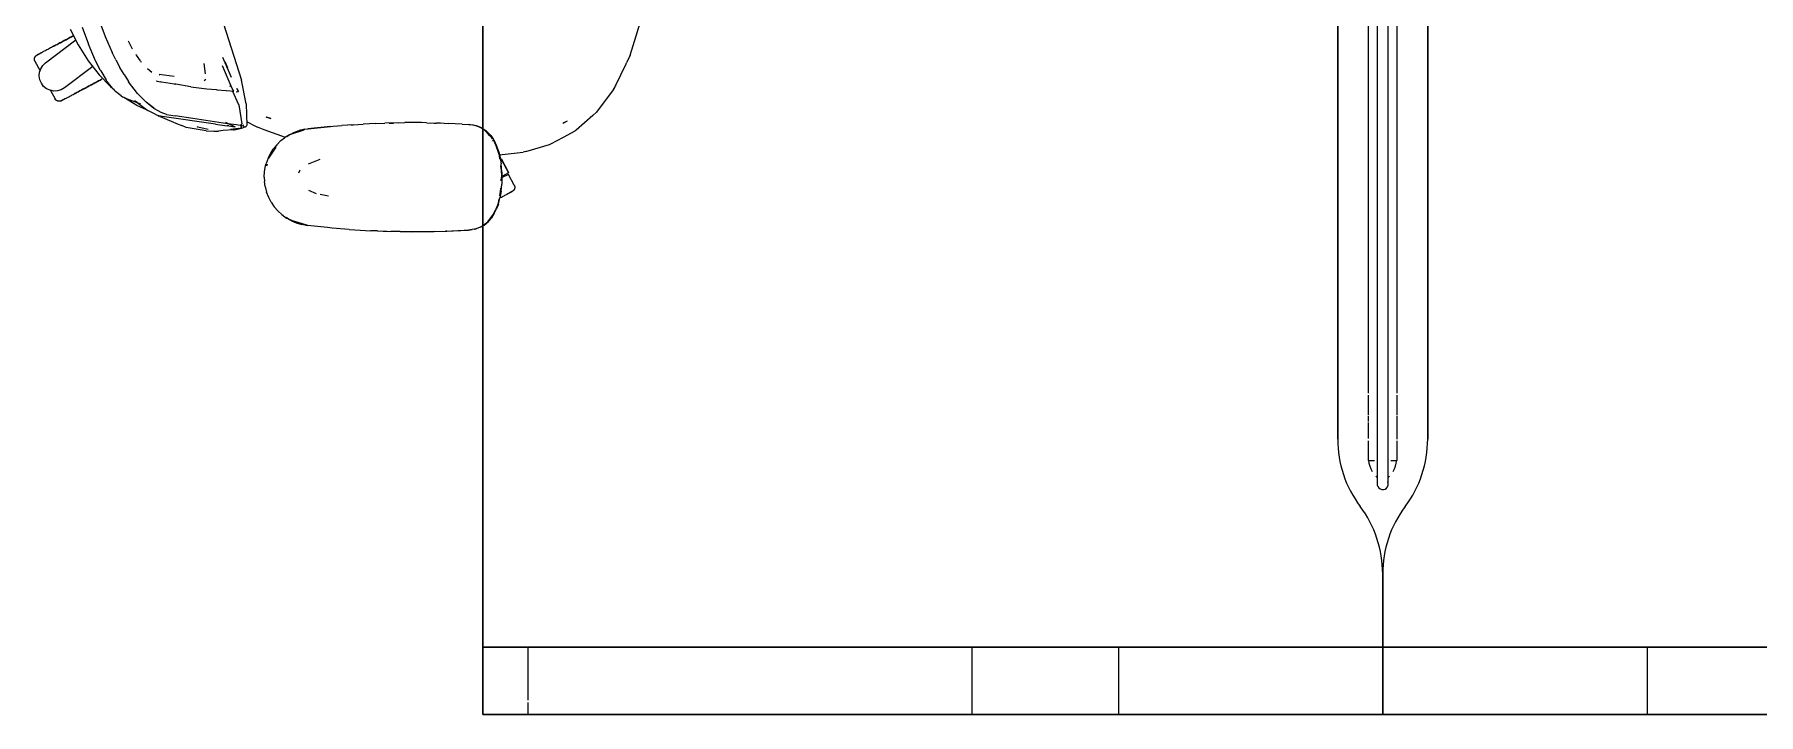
# Model space of a CAD drawing. Header units: millimetres. Extents: x 155927 to 326028, y -36033 to 97293.
# Drawn here: x 199004 to 200537, y 10694 to 11298 of the extents above; entities that cross this region are included whole.
import ezdxf

# ---------------------------------------------------------------- set-up
doc = ezdxf.new("R2010")
doc.units = ezdxf.units.MM
doc.header["$MEASUREMENT"] = 0
doc.layers.add('G-IMPT', color=8, linetype='CONTINUOUS', lineweight=9)
doc.layers.add('I-FURN', color=8, linetype='CONTINUOUS', lineweight=9)

msp = doc.modelspace()

# ---------------------------------------------------------------- linework, layer by layer
at = {"layer": 'G-IMPT'}
for p, q in [((199036.1, 11302.9), (199043.2, 11289.2)), ((199046.9, 11304.7), (199052.5, 11289.7)), ((199061.6, 11311.5), (199067.1, 11296.6)), ((199067.1, 11296.6), (199073.3, 11282.4)), ((199172.5, 11307.8), (199188.5, 11257.6)), ((199533.9, 11279.9), (199539.2, 11297.2)), ((199539.2, 11297.2), (199543.4, 11310.8)), ((199043.2, 11289.2), (199052.1, 11274.9)), ((199054, 11286), (199052.5, 11289.7)), ((199058.7, 11275), (199054, 11286)), ((199076.7, 11275.7), (199073.3, 11282.4)), ((199091.5, 11285.4), (199088, 11292.4)), ((199052.1, 11274.9), (199061.9, 11262.3)), ((199058.7, 11275), (199058.9, 11274.6)), ((199062.9, 11266.6), (199058.9, 11274.6)), ((199062.9, 11266.6), (199063.3, 11266)), ((199063.3, 11266), (199068, 11258)), ((199076.7, 11275.7), (199080.2, 11268.9)), ((199084, 11262.7), (199080.2, 11268.9)), ((199095, 11279.9), (199094.6, 11280.5)), ((199098.5, 11274.8), (199095, 11279.9)), ((199098.5, 11274.8), (199099.3, 11273.7)), ((199104.8, 11268.2), (199108.7, 11264.8)), ((199156.5, 11263.2), (199155.1, 11272.4)), ((199171.5, 11270.4), (199171.5, 11270.5)), ((199180, 11250.4), (199171.5, 11270.4)), ((199174.8, 11271.1), (199171.8, 11277.9)), ((199175.8, 11268.8), (199173.8, 11273.7)), ((199173.8, 11273.7), (199175.9, 11268.6)), ((199175.9, 11268.6), (199173.8, 11273.7)), ((199175.8, 11268.8), (199179.1, 11260.3)), ((199521, 11252.6), (199530.3, 11272.2)), ((199530.3, 11272.2), (199530.7, 11273.1)), ((199533.9, 11279.9), (199530.7, 11273.1)), ((199071.9, 11252), (199061.9, 11262.3)), ((199068.8, 11256.7), (199068, 11258)), ((199073.6, 11250.5), (199068.8, 11256.7)), ((199071.9, 11252), (199075.6, 11249)), ((199076.5, 11247.5), (199073.6, 11250.5)), ((199084, 11262.7), (199087.9, 11256.6)), ((199087.9, 11256.6), (199088.1, 11256.3)), ((199096.1, 11245.9), (199088.1, 11256.3)), ((199112.6, 11257), (199114.8, 11256.5)), ((199114.8, 11256.5), (199116.8, 11256.1)), ((199128.7, 11260.9), (199115.3, 11262.7)), ((199115.3, 11262.7), (199115.8, 11262.5)), ((199117.2, 11256), (199116.8, 11256.1)), ((199129, 11254.2), (199117.2, 11256)), ((199129, 11254.2), (199129.6, 11254.1)), ((199130.1, 11254), (199129.6, 11254.1)), ((199143.4, 11251.9), (199130.1, 11254)), ((199143.4, 11251.9), (199157.5, 11249.9)), ((199156.8, 11258.3), (199155.2, 11257)), ((199156.5, 11263.2), (199156.4, 11263.6)), ((199178.5, 11252.1), (199178.1, 11252.4)), ((199192.7, 11236.6), (199188.5, 11257.6)), ((199519.7, 11250.3), (199520.6, 11251.9)), ((199521, 11252.6), (199520.6, 11251.9)), ((199081.3, 11243.7), (199076.5, 11247.5)), ((199081.3, 11243.7), (199082.5, 11243)), ((199082.5, 11243), (199084.9, 11241.9)), ((199083.8, 11242.4), (199083.4, 11242.6)), ((199095.3, 11235.2), (199083.8, 11242.4)), ((199084.9, 11241.9), (199087.1, 11240.8)), ((199099, 11236.3), (199087.1, 11240.8)), ((199093.4, 11239.5), (199095.4, 11238.4)), ((199093.4, 11239.5), (199105.1, 11230.6)), ((199103.9, 11231.2), (199095.3, 11235.2)), ((199096.1, 11245.9), (199103.8, 11238)), ((199103.6, 11238.3), (199110.6, 11232.9)), ((199103.6, 11238.3), (199107.2, 11235.5)), ((199110.8, 11232.5), (199103.8, 11238)), ((199110.6, 11232.9), (199107.2, 11235.5)), ((199157.6, 11249.9), (199157.5, 11249.9)), ((199157.6, 11249.9), (199165.8, 11249.3)), ((199165.8, 11249.3), (199166.8, 11249.2)), ((199166.8, 11249.2), (199174.7, 11248.6)), ((199174.7, 11248.6), (199178.5, 11248.3)), ((199178.6, 11248.3), (199178.5, 11248.3)), ((199178.6, 11248.3), (199181, 11248)), ((199181.7, 11247.8), (199180, 11250.4)), ((199186.1, 11235.9), (199180.5, 11248.3)), ((199181, 11248), (199181.7, 11247.8)), ((199181, 11248), (199181, 11248)), ((199183.7, 11247.3), (199185, 11247.5)), ((199185.9, 11247.7), (199184.4, 11250.2)), ((199184.4, 11250.2), (199185.9, 11247.7)), ((199185.9, 11247.7), (199184.4, 11250.2)), ((199185, 11247.5), (199185.9, 11247.7)), ((199185.9, 11247.7), (199185.9, 11247.7)), ((199186.1, 11235.9), (199188.8, 11218.9)), ((199192.7, 11236.6), (199193.1, 11217.6)), ((199519.2, 11249.5), (199504.6, 11230)), ((199519.2, 11249.5), (199519.7, 11250.3)), ((199111.6, 11227.5), (199105.1, 11230.6)), ((199110.8, 11232.5), (199116.6, 11229.3)), ((199111.6, 11227.5), (199115, 11226)), ((199114.4, 11226.3), (199115.5, 11225.5)), ((199118, 11225.3), (199115, 11226)), ((199116, 11225.3), (199132, 11218.7)), ((199116.6, 11229.3), (199117, 11229)), ((199121.8, 11227.3), (199117, 11229)), ((199165.2, 11218.7), (199118, 11225.3)), ((199121.8, 11227.3), (199129.5, 11226)), ((199145.3, 11223.6), (199129.5, 11226)), ((199176.1, 11219), (199145.3, 11223.6)), ((199183, 11216), (199174.6, 11220)), ((199193, 11220.8), (199200.9, 11216.7)), ((199210, 11225.2), (199214.4, 11223.5)), ((199210, 11225.2), (199210.6, 11224.9)), ((199214.4, 11223.5), (199210.6, 11224.9)), ((199328.2, 11219.8), (199333.7, 11219.9)), ((199348.4, 11219.9), (199333.7, 11219.9)), ((199352.9, 11219.8), (199348.4, 11219.9)), ((199352.9, 11219.8), (199368.6, 11219.4)), ((199477.9, 11221.2), (199474, 11219.2)), ((199475.6, 11220), (199474, 11219.2)), ((199477.9, 11221.2), (199475.6, 11220)), ((199500.7, 11226.2), (199485.9, 11213.2)), ((199500.7, 11226.2), (199503.9, 11229.1)), ((199504.6, 11230), (199503.9, 11229.1)), ((199132, 11218.7), (199135.3, 11217.3)), ((199139.2, 11215.7), (199135.3, 11217.3)), ((199156.9, 11212.5), (199139.2, 11215.7)), ((199149.5, 11215.9), (199148.9, 11216.1)), ((199158.8, 11213.9), (199149.5, 11215.9)), ((199156.9, 11212.5), (199163.9, 11212.4)), ((199163.9, 11212.4), (199168, 11212.4)), ((199165.2, 11218.7), (199175.8, 11217.2)), ((199172, 11212.8), (199168, 11212.4)), ((199181.3, 11213.6), (199172, 11212.8)), ((199177.1, 11217), (199175.8, 11217.2)), ((199184, 11217.9), (199176.1, 11219)), ((199177.1, 11217), (199182.2, 11216.2)), ((199181.1, 11214.1), (199178.6, 11213.9)), ((199185.8, 11214.6), (199181.1, 11214.1)), ((199181.3, 11213.6), (199181.8, 11213.6)), ((199181.8, 11213.6), (199186, 11214.4)), ((199183, 11216), (199182.2, 11216.2)), ((199190.3, 11216.8), (199184, 11217.9)), ((199186.4, 11214.7), (199185.8, 11214.6)), ((199186, 11214.4), (199188.4, 11214.9)), ((199186.4, 11214.7), (199189.7, 11215.2)), ((199187.6, 11218.2), (199188.1, 11215.3)), ((199187.6, 11218.2), (199188.4, 11214.9)), ((199188.1, 11215.3), (199188.8, 11218.9)), ((199189.6, 11217), (199190.3, 11216.8)), ((199189.6, 11217), (199190.7, 11216.4)), ((199191.6, 11215.8), (199189.7, 11215.2)), ((199189.8, 11217.9), (199189.9, 11217.4)), ((199190.2, 11216.8), (199189.9, 11217.4)), ((199190.2, 11216.8), (199190.7, 11216.4)), ((199191.6, 11215.8), (199192.1, 11216.1)), ((199192.1, 11216.1), (199192.5, 11216.6)), ((199193.1, 11217.6), (199192.5, 11216.6)), ((199192.6, 11217.2), (199192.5, 11216.6)), ((199192.6, 11217.2), (199192.5, 11216.7)), ((199192.5, 11216.6), (199192.5, 11216.7)), ((199200.9, 11216.7), (199202.7, 11215.8)), ((199208.7, 11213.6), (199202.7, 11215.8)), ((199227.6, 11206.6), (199208.7, 11213.6)), ((199223.4, 11203.9), (199226.7, 11206.5)), ((199231, 11209.2), (199226.7, 11206.5)), ((199232.4, 11209.6), (199228.8, 11207.2)), ((199231, 11209.2), (199235.6, 11211.4)), ((199232.4, 11209.6), (199244.2, 11213.4)), ((199232.4, 11209.6), (199235.1, 11210.5)), ((199241.6, 11213.2), (199233.4, 11210)), ((199235.1, 11210.5), (199244.2, 11213.4)), ((199235.6, 11211.4), (199239.8, 11212.9)), ((199244.7, 11214), (199239.8, 11212.9)), ((199244.6, 11213.8), (199241.6, 11213.2)), ((199244.7, 11214), (199267.7, 11216.5)), ((199244.7, 11214), (199266.2, 11216.4)), ((199244.7, 11214), (199247.5, 11214.4)), ((199267.7, 11216.5), (199247.5, 11214.4)), ((199266.2, 11216.4), (199277.6, 11217.4)), ((199287.8, 11218.1), (199277.6, 11217.4)), ((199285.8, 11218), (199284.4, 11217.8)), ((199285.8, 11218), (199287.7, 11218)), ((199287.8, 11218.1), (199296.7, 11218.7)), ((199308, 11219.2), (199296.7, 11218.7)), ((199308, 11219.2), (199315.9, 11219.5)), ((199328.2, 11219.8), (199315.9, 11219.5)), ((199319.8, 11219.6), (199321.4, 11219.6)), ((199321.4, 11219.6), (199323.5, 11219.6)), ((199359.6, 11219.6), (199361.8, 11219.6)), ((199365.2, 11219.5), (199361.8, 11219.6)), ((199368.6, 11219.4), (199372.1, 11219.3)), ((199384.7, 11218.7), (199372.1, 11219.3)), ((199384.7, 11218.7), (199390.3, 11218.4)), ((199397.5, 11217), (199390.1, 11218.4)), ((199390.3, 11218.4), (199394.3, 11217.9)), ((199394.3, 11217.9), (199398.3, 11216.8)), ((199401.7, 11214.9), (199397.5, 11217)), ((199402.6, 11214.9), (199398.3, 11216.8)), ((199401.7, 11214.9), (199403, 11214.3)), ((199403, 11214.6), (199405.8, 11212.7)), ((199404, 11213.8), (199406.4, 11211.6)), ((199410.9, 11206.4), (199404, 11213.8)), ((199409.7, 11208.5), (199404, 11213.8)), ((199407.2, 11211.5), (199405.8, 11212.7)), ((199408.9, 11208.6), (199406.4, 11211.6)), ((199407.2, 11211.5), (199410, 11208.5)), ((199410.9, 11206.4), (199409.6, 11207.9)), ((199411.5, 11205.4), (199409.7, 11208.5)), ((199410, 11208.5), (199412.5, 11205)), ((199412.9, 11203.1), (199412, 11204.6)), ((199413.3, 11203.6), (199412.5, 11205)), ((199463.5, 11201), (199474.8, 11207)), ((199474.8, 11207), (199485.2, 11212.6)), ((199485.9, 11213.2), (199485.2, 11212.6)), ((199212.1, 11188.3), (199214.4, 11192.8)), ((199212.8, 11188.2), (199219.1, 11198.2)), ((199212.8, 11188.2), (199214.9, 11191.9)), ((199214.4, 11192.8), (199216.6, 11196.4)), ((199214.9, 11191.9), (199219.1, 11198.2)), ((199219.8, 11200.3), (199216.6, 11196.4)), ((199219.8, 11200.3), (199223.4, 11203.9)), ((199415.5, 11199), (199413.3, 11203.6)), ((199414.6, 11200.2), (199413.4, 11202.3)), ((199417.7, 11190.8), (199414.6, 11200.2)), ((199417.2, 11193.9), (199415.5, 11199)), ((199417.2, 11193.9), (199418.2, 11190)), ((199417.5, 11191.3), (199438.8, 11193.8)), ((199418.1, 11187.5), (199417.7, 11190.8)), ((199418.2, 11190), (199419.3, 11183.2)), ((199441.1, 11194.4), (199438.8, 11193.8)), ((199441.1, 11194.4), (199462.4, 11200.4)), ((199462.4, 11200.4), (199463.5, 11201)), ((199208.7, 11171.4), (199209, 11176.5)), ((199209, 11176.5), (199209.8, 11181.4)), ((199209.8, 11181.4), (199210.4, 11183.5)), ((199212.1, 11188.3), (199210.4, 11183.5)), ((199211.2, 11183.1), (199210.6, 11181.1)), ((199239.3, 11175.2), (199240.3, 11177.5)), ((199240.3, 11177.5), (199240.6, 11177.9)), ((199258.2, 11187.1), (199247.8, 11183)), ((199419.4, 11178.6), (199419, 11181.4)), ((199419.9, 11175.9), (199419.3, 11183.2)), ((199419.4, 11178.6), (199419.6, 11171.4)), ((199419.9, 11175.9), (199420, 11171.4)), ((199208.7, 11171.4), (199208.8, 11167.6)), ((199209.5, 11163), (199208.8, 11167.6)), ((199209.5, 11163), (199210.7, 11158.2)), ((199247.9, 11160), (199254.7, 11156.8)), ((199418.1, 11154.8), (199418.8, 11158.6)), ((199419.2, 11158.9), (199418.2, 11153)), ((199418.8, 11158.6), (199419, 11161.8)), ((199419.2, 11158.9), (199419.8, 11165.1)), ((199419.4, 11168.3), (199419.6, 11171.4)), ((199420, 11171.4), (199419.8, 11165.1)), ((199212.6, 11153.5), (199210.7, 11158.2)), ((199214.8, 11149.3), (199212.6, 11153.5)), ((199214.8, 11149.3), (199217.6, 11145.1)), ((199217.6, 11145.1), (199220.9, 11141.3)), ((199265.7, 11154.4), (199258.3, 11156)), ((199413.2, 11139.1), (199415.2, 11143.2)), ((199416.8, 11148.6), (199414.5, 11143)), ((199416.8, 11147.5), (199415.2, 11143.2)), ((199416.8, 11147.5), (199418.2, 11153)), ((199416.8, 11148.6), (199417.5, 11152.1)), ((199224.4, 11138.1), (199220.9, 11141.3)), ((199224.4, 11138.1), (199228.4, 11135.1)), ((199228.4, 11135.8), (199230.5, 11134.2)), ((199232.9, 11132.6), (199228.4, 11135.1)), ((199238.6, 11130.5), (199230.5, 11134.2)), ((199232.9, 11132.6), (199237.1, 11130.8)), ((199247.5, 11128.5), (199235.1, 11132.3)), ((199235.1, 11132.3), (199244.2, 11129.4)), ((199237.1, 11130.8), (199242, 11129.4)), ((199238.6, 11130.5), (199247, 11128.6)), ((199247, 11128.5), (199242, 11129.4)), ((199247.5, 11128.5), (199244.2, 11129.4)), ((199264.9, 11126.6), (199247, 11128.5)), ((199400.7, 11127), (199403, 11128.3)), ((199401.8, 11127.6), (199403, 11128.5)), ((199403, 11128.5), (199407.4, 11131.8)), ((199403, 11128.3), (199404.2, 11128.9)), ((199404.2, 11128.9), (199407.9, 11132)), ((199407.4, 11131.8), (199412.6, 11138.6)), ((199410.6, 11135.1), (199407.9, 11132)), ((199413.2, 11139.1), (199410.6, 11135.1)), ((199412.6, 11138.6), (199414.5, 11143)), ((199269.1, 11126.2), (199264.9, 11126.6)), ((199284.1, 11125), (199269.1, 11126.2)), ((199276, 11125.6), (199274.3, 11125.8)), ((199284.1, 11125), (199289.2, 11124.6)), ((199289.2, 11124.6), (199303.4, 11123.8)), ((199309.4, 11123.6), (199303.4, 11123.8)), ((199309.4, 11123.6), (199321.1, 11123.2)), ((199314.3, 11123.4), (199316.2, 11123.3)), ((199316.2, 11123.3), (199317.7, 11123.3)), ((199329.6, 11123), (199321.1, 11123.2)), ((199329.6, 11123), (199359.6, 11123.1)), ((199329.6, 11123), (199349.7, 11123)), ((199329.6, 11123), (199340.4, 11122.9)), ((199359.6, 11123.1), (199340.4, 11122.9)), ((199349.7, 11123), (199371.1, 11123.5)), ((199349.7, 11123), (199369.9, 11123.4)), ((199349.7, 11123), (199359.6, 11123.1)), ((199349.7, 11123), (199351.8, 11123)), ((199351.8, 11123), (199353.7, 11123.1)), ((199359.6, 11123.1), (199371.1, 11123.5)), ((199369.9, 11123.4), (199391.7, 11124.5)), ((199369.9, 11123.4), (199390.1, 11124.4)), ((199371.1, 11123.5), (199369.9, 11123.4)), ((199371.1, 11123.5), (199391.7, 11124.5)), ((199391.7, 11124.5), (199390.1, 11124.4)), ((199395.6, 11125.2), (199391.7, 11124.7)), ((199391.7, 11124.5), (199393.4, 11124.8)), ((199395.8, 11125.2), (199393.4, 11124.8)), ((199395.6, 11125.2), (199401.8, 11127.6)), ((199395.8, 11125.2), (199397.1, 11125.6)), ((199400.7, 11127), (199397.1, 11125.6))]:
    msp.add_line(p, q, dxfattribs=at)
at = {"layer": 'I-FURN'}
for p, q in [((199403, 12093.6), (199403, 10693.6)), ((199403, 10693.6), (199403, 12093.6)), ((200190.5, 10979.5), (200190.5, 11817.7)), ((200198, 11817.7), (200198, 10979.5)), ((200208, 10979.5), (200208, 11817.7)), ((200215.5, 11817.7), (200215.5, 10979.5)), ((200163, 10938.6), (200163, 11642.3)), ((200163, 11642.3), (200163, 10938.6)), ((200243, 11642.3), (200243, 10938.6)), ((200243, 10938.6), (200243, 11642.3)), ((199037.9, 11296.6), (199036.9, 11296.1)), ((199037.4, 11296.3), (199038.3, 11296.9)), ((199038.9, 11297.1), (199037.9, 11296.6)), ((199038.3, 11296.9), (199039.3, 11297.4)), ((199008.7, 11281.1), (199008.3, 11280.9)), ((199008.5, 11281), (199008.9, 11281.2)), ((199009.1, 11281.3), (199008.7, 11281.1)), ((199008.9, 11281.2), (199009.4, 11281.5)), ((199009.6, 11281.6), (199009.1, 11281.3)), ((199009.4, 11281.5), (199009.8, 11281.7)), ((199010.1, 11281.9), (199009.6, 11281.6)), ((199009.8, 11281.7), (199010.4, 11282)), ((199010.6, 11282.1), (199010.1, 11281.9)), ((199010.4, 11282), (199010.9, 11282.3)), ((199011.2, 11282.4), (199010.6, 11282.1)), ((199010.9, 11282.3), (199011.5, 11282.6)), ((199011.8, 11282.8), (199011.2, 11282.4)), ((199012.5, 11283.1), (199011.8, 11282.8)), ((199013.1, 11283.5), (199012.5, 11283.1)), ((199013.8, 11283.8), (199013.1, 11283.5)), ((199014.5, 11284.2), (199013.8, 11283.8)), ((199014.2, 11273.1), (199041.2, 11293.5)), ((199015.3, 11284.6), (199014.5, 11284.2)), ((199016.1, 11285), (199015.3, 11284.6)), ((199016.9, 11285.4), (199016.1, 11285)), ((199017.7, 11285.9), (199016.9, 11285.4)), ((199018.5, 11286.3), (199017.7, 11285.9)), ((199019.4, 11286.8), (199018.5, 11286.3)), ((199020.3, 11287.3), (199019.4, 11286.8)), ((199021.2, 11287.8), (199020.3, 11287.3)), ((199020.7, 11287.5), (199021.6, 11288)), ((199022.1, 11288.2), (199021.2, 11287.8)), ((199021.6, 11288), (199022.5, 11288.5)), ((199023, 11288.7), (199022.1, 11288.2)), ((199022.5, 11288.5), (199023.5, 11289)), ((199024, 11289.2), (199023, 11288.7)), ((199023.5, 11289), (199024.4, 11289.5)), ((199025, 11289.8), (199024, 11289.2)), ((199024.4, 11289.5), (199025.4, 11290)), ((199025.9, 11290.3), (199025, 11289.8)), ((199025.4, 11290), (199026.4, 11290.5)), ((199026.9, 11290.8), (199025.9, 11290.3)), ((199026.4, 11290.5), (199027.4, 11291)), ((199027.9, 11291.3), (199026.9, 11290.8)), ((199027.4, 11291), (199028.4, 11291.6)), ((199028.9, 11291.9), (199027.9, 11291.3)), ((199028.4, 11291.6), (199029.4, 11292.1)), ((199029.9, 11292.4), (199028.9, 11291.9)), ((199029.4, 11292.1), (199030.4, 11292.6)), ((199030.9, 11292.9), (199029.9, 11292.4)), ((199030.4, 11292.6), (199031.4, 11293.2)), ((199031.9, 11293.5), (199030.9, 11292.9)), ((199031.4, 11293.2), (199032.4, 11293.7)), ((199032.9, 11294), (199031.9, 11293.5)), ((199032.4, 11293.7), (199033.4, 11294.2)), ((199033.9, 11294.5), (199032.9, 11294)), ((199033.4, 11294.2), (199034.4, 11294.8)), ((199034.9, 11295.1), (199033.9, 11294.5)), ((199034.4, 11294.8), (199035.4, 11295.3)), ((199035.9, 11295.6), (199034.9, 11295.1)), ((199035.4, 11295.3), (199036.4, 11295.8)), ((199036.9, 11296.1), (199035.9, 11295.6)), ((199036.4, 11295.8), (199037.4, 11296.3)), ((199004.4, 11277.2), (199004.5, 11277.3)), ((199004.4, 11277), (199004.4, 11277.2)), ((199004.4, 11276.8), (199004.4, 11277)), ((199004.4, 11276.7), (199004.4, 11276.8)), ((199004.4, 11276.5), (199004.4, 11276.7)), ((199004.4, 11276.4), (199004.4, 11276.5)), ((199004.4, 11276.2), (199004.4, 11276.4)), ((199004.4, 11276), (199004.4, 11276.2)), ((199004.4, 11275.9), (199004.4, 11276)), ((199004.4, 11275.7), (199004.4, 11275.9)), ((199004.5, 11275.6), (199004.4, 11275.7)), ((199004.5, 11277.5), (199004.6, 11277.6)), ((199004.5, 11277.3), (199004.5, 11277.5)), ((199004.5, 11275.4), (199004.5, 11275.6)), ((199004.5, 11275.2), (199004.5, 11275.4)), ((199004.6, 11275.1), (199004.5, 11275.2)), ((199004.6, 11277.8), (199004.7, 11277.9)), ((199004.6, 11277.6), (199004.6, 11277.8)), ((199004.6, 11274.9), (199004.6, 11275.1)), ((199004.7, 11274.8), (199004.6, 11274.9)), ((199004.7, 11278.1), (199004.8, 11278.2)), ((199004.7, 11277.9), (199004.7, 11278.1)), ((199004.8, 11274.6), (199004.7, 11274.8)), ((199004.8, 11278.2), (199004.9, 11278.4)), ((199004.8, 11274.5), (199004.8, 11274.6)), ((199004.8, 11274.5), (199009.3, 11266.1)), ((199004.9, 11278.4), (199005, 11278.5)), ((199005, 11278.5), (199005.1, 11278.6)), ((199005.1, 11278.6), (199005.2, 11278.8)), ((199005.2, 11278.9), (199005.4, 11279)), ((199005.2, 11278.8), (199005.2, 11278.9)), ((199005.4, 11279), (199005.5, 11279.1)), ((199005.5, 11279.1), (199005.6, 11279.3)), ((199005.6, 11279.3), (199005.7, 11279.4)), ((199005.7, 11279.4), (199005.8, 11279.5)), ((199005.8, 11279.5), (199005.9, 11279.6)), ((199005.9, 11279.6), (199006.1, 11279.7)), ((199006.1, 11279.7), (199006.2, 11279.8)), ((199006.2, 11279.8), (199006.3, 11279.8)), ((199006.3, 11279.8), (199006.5, 11279.9)), ((199006.5, 11279.9), (199006.5, 11280)), ((199006.5, 11280), (199006.6, 11280)), ((199006.6, 11280), (199006.5, 11280)), ((199006.5, 11280), (199006.5, 11279.9)), ((199006.5, 11279.9), (199006.5, 11279.9)), ((199006.8, 11280.1), (199006.6, 11280)), ((199006.6, 11280), (199006.7, 11280)), ((199006.6, 11280), (199006.6, 11280)), ((199006.7, 11280), (199006.8, 11280.1)), ((199006.8, 11280.1), (199007, 11280.2)), ((199006.9, 11280.2), (199006.8, 11280.1)), ((199007.1, 11280.3), (199006.9, 11280.2)), ((199007, 11280.2), (199007.2, 11280.3)), ((199007.4, 11280.4), (199007.1, 11280.3)), ((199007.2, 11280.3), (199007.5, 11280.5)), ((199007.6, 11280.6), (199007.4, 11280.4)), ((199007.5, 11280.5), (199007.8, 11280.6)), ((199008, 11280.7), (199007.6, 11280.6)), ((199007.8, 11280.6), (199008.1, 11280.8)), ((199008.3, 11280.9), (199008, 11280.7)), ((199008.1, 11280.8), (199008.5, 11281)), ((199008.9, 11264.7), (199009.9, 11267.9)), ((199009.9, 11267.9), (199011.7, 11270.8)), ((199011.7, 11270.8), (199014.2, 11273.1)), ((199056.3, 11269.9), (199031, 11250.8)), ((199008.6, 11261.4), (199008.9, 11264.7)), ((199009.1, 11258), (199008.6, 11261.4)), ((199010.5, 11254.9), (199009.1, 11258)), ((199012.5, 11252.2), (199010.5, 11254.9)), ((199015.1, 11250.1), (199012.5, 11252.2)), ((199031, 11250.8), (199028.1, 11249.1)), ((199049.5, 11250.7), (199048.5, 11250.2)), ((199049, 11250.4), (199050, 11251)), ((199050.5, 11251.2), (199049.5, 11250.7)), ((199050, 11251), (199051, 11251.5)), ((199051.5, 11251.8), (199050.5, 11251.2)), ((199051, 11251.5), (199052, 11252)), ((199052.5, 11252.3), (199051.5, 11251.8)), ((199052, 11252), (199053, 11252.6)), ((199053.5, 11252.8), (199052.5, 11252.3)), ((199053, 11252.6), (199054, 11253.1)), ((199054.5, 11253.4), (199053.5, 11252.8)), ((199054, 11253.1), (199055, 11253.6)), ((199055.5, 11253.9), (199054.5, 11253.4)), ((199055, 11253.6), (199056, 11254.2)), ((199056.5, 11254.4), (199055.5, 11253.9)), ((199056, 11254.2), (199057, 11254.7)), ((199057.5, 11255), (199056.5, 11254.4)), ((199057, 11254.7), (199058, 11255.2)), ((199058.5, 11255.5), (199057.5, 11255)), ((199058, 11255.2), (199059, 11255.7)), ((199059.5, 11256), (199058.5, 11255.5)), ((199059, 11255.7), (199059.9, 11256.3)), ((199060.5, 11256.5), (199059.5, 11256)), ((199059.9, 11256.3), (199060.9, 11256.8)), ((199061.4, 11257), (199060.5, 11256.5)), ((199060.9, 11256.8), (199061.8, 11257.3)), ((199062.4, 11257.5), (199061.4, 11257)), ((199061.8, 11257.3), (199062.8, 11257.8)), ((199063.3, 11258), (199062.4, 11257.5)), ((199062.8, 11257.8), (199063.7, 11258.3)), ((199064.2, 11258.5), (199063.3, 11258)), ((199063.7, 11258.3), (199064.6, 11258.7)), ((199018.2, 11248.7), (199015.1, 11250.1)), ((199021.5, 11248), (199018.2, 11248.7)), ((199018.6, 11248.6), (199022.7, 11241)), ((199024.8, 11248.1), (199021.5, 11248)), ((199022.8, 11240.8), (199022.7, 11241)), ((199022.7, 11241), (199022.7, 11241)), ((199022.8, 11240.7), (199022.8, 11240.8)), ((199022.9, 11240.6), (199022.8, 11240.7)), ((199023, 11240.4), (199022.9, 11240.6)), ((199023.1, 11240.3), (199023, 11240.4)), ((199023.2, 11240.2), (199023.1, 11240.3)), ((199023.4, 11240.1), (199023.2, 11240.2)), ((199023.5, 11239.9), (199023.4, 11240.1)), ((199023.6, 11239.8), (199023.5, 11239.9)), ((199023.7, 11239.7), (199023.6, 11239.8)), ((199023.8, 11239.6), (199023.7, 11239.7)), ((199024, 11239.5), (199023.8, 11239.6)), ((199024.1, 11239.5), (199024, 11239.5)), ((199024.2, 11239.4), (199024.1, 11239.5)), ((199024.4, 11239.3), (199024.2, 11239.4)), ((199024.5, 11239.2), (199024.4, 11239.3)), ((199024.7, 11239.2), (199024.5, 11239.2)), ((199024.8, 11239.1), (199024.7, 11239.2)), ((199028.1, 11249.1), (199024.8, 11248.1)), ((199025, 11239.1), (199024.8, 11239.1)), ((199025.1, 11239), (199025, 11239.1)), ((199025.3, 11239), (199025.1, 11239)), ((199025.5, 11238.9), (199025.3, 11239)), ((199025.6, 11238.9), (199025.5, 11238.9)), ((199025.8, 11238.9), (199025.6, 11238.9)), ((199025.9, 11238.9), (199025.8, 11238.9)), ((199026.1, 11238.9), (199025.9, 11238.9)), ((199026.3, 11238.9), (199026.1, 11238.9)), ((199026.4, 11238.9), (199026.3, 11238.9)), ((199026.6, 11238.9), (199026.4, 11238.9)), ((199026.7, 11238.9), (199026.6, 11238.9)), ((199026.9, 11238.9), (199026.7, 11238.9)), ((199027.1, 11238.9), (199026.9, 11238.9)), ((199027.2, 11239), (199027.1, 11238.9)), ((199027.4, 11239), (199027.2, 11239)), ((199027.5, 11239.1), (199027.4, 11239)), ((199027.7, 11239.1), (199027.5, 11239.1)), ((199027.8, 11239.2), (199027.7, 11239.1)), ((199028, 11239.3), (199027.8, 11239.2)), ((199028.1, 11239.3), (199028, 11239.3)), ((199028.2, 11239.4), (199028.1, 11239.3)), ((199028.1, 11239.3), (199028.2, 11239.4)), ((199028.1, 11239.3), (199028.1, 11239.3)), ((199028.1, 11239.3), (199028.1, 11239.3)), ((199028.4, 11239.5), (199028.2, 11239.4)), ((199028.2, 11239.4), (199028.2, 11239.4)), ((199028.2, 11239.4), (199028.3, 11239.4)), ((199028.3, 11239.4), (199028.4, 11239.5)), ((199028.5, 11239.6), (199028.4, 11239.5)), ((199028.4, 11239.5), (199028.6, 11239.6)), ((199028.7, 11239.7), (199028.5, 11239.6)), ((199028.6, 11239.6), (199028.8, 11239.7)), ((199029, 11239.8), (199028.7, 11239.7)), ((199028.8, 11239.7), (199029.1, 11239.9)), ((199029.2, 11239.9), (199029, 11239.8)), ((199029.1, 11239.9), (199029.4, 11240)), ((199029.6, 11240.1), (199029.2, 11239.9)), ((199029.4, 11240), (199029.7, 11240.2)), ((199029.9, 11240.3), (199029.6, 11240.1)), ((199029.7, 11240.2), (199030.1, 11240.4)), ((199030.3, 11240.5), (199029.9, 11240.3)), ((199030.1, 11240.4), (199030.5, 11240.6)), ((199030.7, 11240.7), (199030.3, 11240.5)), ((199030.5, 11240.6), (199030.9, 11240.8)), ((199031.2, 11241), (199030.7, 11240.7)), ((199030.9, 11240.8), (199031.4, 11241.1)), ((199031.7, 11241.2), (199031.2, 11241)), ((199031.4, 11241.1), (199031.9, 11241.4)), ((199032.2, 11241.5), (199031.7, 11241.2)), ((199031.9, 11241.4), (199032.5, 11241.7)), ((199032.8, 11241.8), (199032.2, 11241.5)), ((199032.5, 11241.7), (199033.1, 11242)), ((199033.1, 11242), (199033.7, 11242.3)), ((199033.7, 11242.3), (199034.3, 11242.6)), ((199034.3, 11242.6), (199035, 11243)), ((199035, 11243), (199035.7, 11243.4)), ((199035.7, 11243.4), (199036.5, 11243.8)), ((199036.5, 11243.8), (199037.2, 11244.2)), ((199037.2, 11244.2), (199038, 11244.6)), ((199038, 11244.6), (199038.8, 11245)), ((199038.8, 11245), (199039.7, 11245.5)), ((199040.1, 11245.7), (199039.3, 11245.3)), ((199039.7, 11245.5), (199040.5, 11245.9)), ((199041, 11246.2), (199040.1, 11245.7)), ((199040.5, 11245.9), (199041.4, 11246.4)), ((199041.9, 11246.7), (199041, 11246.2)), ((199041.4, 11246.4), (199042.3, 11246.9)), ((199042.8, 11247.1), (199041.9, 11246.7)), ((199042.3, 11246.9), (199043.2, 11247.4)), ((199043.7, 11247.6), (199042.8, 11247.1)), ((199043.2, 11247.4), (199044.1, 11247.9)), ((199044.6, 11248.1), (199043.7, 11247.6)), ((199044.1, 11247.9), (199045.1, 11248.4)), ((199045.6, 11248.6), (199044.6, 11248.1)), ((199045.1, 11248.4), (199046, 11248.9)), ((199046.6, 11249.1), (199045.6, 11248.6)), ((199046, 11248.9), (199047, 11249.4)), ((199047.5, 11249.7), (199046.6, 11249.1)), ((199047, 11249.4), (199048, 11249.9)), ((199048.5, 11250.2), (199047.5, 11249.7)), ((199048, 11249.9), (199049, 11250.4)), ((199419.2, 11187.5), (199419.3, 11187.5)), ((199419.3, 11187.5), (199425.9, 11175.2)), ((199426.1, 11175.3), (199419.5, 11187.6)), ((199425.7, 11173.9), (199420.1, 11171)), ((199425.9, 11175.2), (199420.6, 11172.4)), ((199430.9, 11164.3), (199425.7, 11173.9)), ((199428.7, 11158.5), (199428.5, 11158.4)), ((199428.6, 11158.5), (199428.8, 11158.6)), ((199428.9, 11158.6), (199428.7, 11158.5)), ((199428.8, 11158.6), (199428.9, 11158.7)), ((199429, 11158.7), (199428.9, 11158.6)), ((199428.9, 11158.7), (199429.1, 11158.7)), ((199429.1, 11158.8), (199429, 11158.7)), ((199429.2, 11158.8), (199429.1, 11158.8)), ((199429.1, 11158.7), (199429.1, 11158.8)), ((199429.1, 11158.8), (199429.2, 11158.8)), ((199429.4, 11158.9), (199429.2, 11158.8)), ((199429.2, 11158.8), (199429.2, 11158.8)), ((199429.2, 11158.8), (199429.2, 11158.8)), ((199429.2, 11158.8), (199429.2, 11158.8)), ((199429.5, 11159), (199429.4, 11158.9)), ((199429.6, 11159.1), (199429.5, 11159)), ((199429.8, 11159.2), (199429.6, 11159.1)), ((199429.9, 11159.3), (199429.8, 11159.2)), ((199430, 11159.4), (199429.9, 11159.3)), ((199430.1, 11159.5), (199430, 11159.4)), ((199430.2, 11159.6), (199430.1, 11159.5)), ((199430.4, 11159.7), (199430.2, 11159.6)), ((199430.5, 11159.9), (199430.4, 11159.7)), ((199430.6, 11160), (199430.5, 11159.9)), ((199430.7, 11160.3), (199430.6, 11160.1)), ((199430.6, 11160.1), (199430.6, 11160)), ((199430.8, 11160.4), (199430.7, 11160.3)), ((199430.9, 11160.5), (199430.8, 11160.4)), ((199430.9, 11164.3), (199430.9, 11164.1)), ((199430.9, 11164.1), (199431, 11164)), ((199431, 11160.7), (199430.9, 11160.5)), ((199431, 11164), (199431.1, 11163.8)), ((199431.1, 11161), (199431, 11160.8)), ((199431, 11160.8), (199431, 11160.7)), ((199431.1, 11163.8), (199431.1, 11163.7)), ((199431.1, 11163.7), (199431.2, 11163.5)), ((199431.2, 11161.3), (199431.1, 11161.1)), ((199431.1, 11161.1), (199431.1, 11161)), ((199431.2, 11163.5), (199431.2, 11163.4)), ((199431.2, 11163.4), (199431.2, 11163.2)), ((199431.2, 11163.2), (199431.3, 11163)), ((199431.3, 11161.6), (199431.2, 11161.4)), ((199431.2, 11161.4), (199431.2, 11161.3)), ((199431.3, 11163), (199431.3, 11162.9)), ((199431.3, 11162.9), (199431.3, 11162.7)), ((199431.3, 11162.7), (199431.3, 11162.6)), ((199431.3, 11162.6), (199431.3, 11162.4)), ((199431.3, 11162.4), (199431.3, 11162.2)), ((199431.3, 11162.2), (199431.3, 11162.1)), ((199431.3, 11162.1), (199431.3, 11161.9)), ((199431.3, 11161.9), (199431.3, 11161.8)), ((199431.3, 11161.8), (199431.3, 11161.6)), ((199418, 11152.9), (199418.8, 11153.3)), ((199418.8, 11153.3), (199419.6, 11153.7)), ((199419.6, 11153.7), (199420.4, 11154.1)), ((199420.4, 11154.1), (199421.2, 11154.5)), ((199421.2, 11154.5), (199421.9, 11154.9)), ((199421.9, 11154.9), (199422.6, 11155.3)), ((199422.6, 11155.3), (199423.3, 11155.7)), ((199423.3, 11155.7), (199423.9, 11156)), ((199423.9, 11156), (199424.5, 11156.3)), ((199424.8, 11156.5), (199424.2, 11156.2)), ((199424.5, 11156.3), (199425.1, 11156.6)), ((199425.4, 11156.8), (199424.8, 11156.5)), ((199425.1, 11156.6), (199425.6, 11156.9)), ((199425.9, 11157), (199425.4, 11156.8)), ((199425.6, 11156.9), (199426.1, 11157.2)), ((199426.3, 11157.3), (199425.9, 11157)), ((199426.1, 11157.2), (199426.6, 11157.4)), ((199426.8, 11157.5), (199426.3, 11157.3)), ((199426.6, 11157.4), (199427, 11157.6)), ((199427.2, 11157.8), (199426.8, 11157.5)), ((199427, 11157.6), (199427.4, 11157.8)), ((199427.6, 11158), (199427.2, 11157.8)), ((199427.4, 11157.8), (199427.7, 11158)), ((199427.9, 11158.1), (199427.6, 11158)), ((199427.7, 11158), (199428.1, 11158.2)), ((199428.2, 11158.3), (199427.9, 11158.1)), ((199428.1, 11158.2), (199428.3, 11158.4)), ((199428.5, 11158.4), (199428.2, 11158.3)), ((199428.3, 11158.4), (199428.6, 11158.5)), ((200190.5, 10959.8), (200190.5, 10977.5)), ((200198, 10979.5), (200198, 10976.3)), ((200198, 10976.3), (200198, 10973.1)), ((200208, 10978.6), (200208, 10979.5)), ((200208, 10975.4), (200208, 10978.6)), ((200208, 10972.2), (200208, 10975.4)), ((200215.5, 10977.5), (200215.5, 10959.8)), ((200198, 10973.1), (200198, 10969.8)), ((200198, 10969.8), (200198, 10966.6)), ((200198, 10966.6), (200198, 10963.4)), ((200198, 10963.4), (200198, 10960.3)), ((200198, 10960.3), (200198, 10957.2)), ((200208, 10969), (200208, 10972.2)), ((200208, 10965.8), (200208, 10969)), ((200208, 10962.6), (200208, 10965.8)), ((200208, 10959.4), (200208, 10962.6)), ((200208, 10956.3), (200208, 10959.4)), ((200190.5, 10954.1), (200190.5, 10959)), ((200190.5, 10939), (200190.5, 10953.2)), ((200198, 10957.2), (200198, 10954.1)), ((200198, 10954.1), (200198, 10951)), ((200198, 10951), (200198, 10948)), ((200198, 10948), (200198, 10945.1)), ((200198, 10945.1), (200198, 10942.2)), ((200208, 10953.2), (200208, 10956.3)), ((200208, 10950.2), (200208, 10953.2)), ((200208, 10947.2), (200208, 10950.2)), ((200208, 10944.3), (200208, 10947.2)), ((200208, 10941.4), (200208, 10944.3)), ((200215.5, 10959), (200215.5, 10954.1)), ((200215.5, 10954.3), (200215.5, 10938.4)), ((200190.5, 10919.5), (200190.5, 10937.1)), ((200198, 10942.2), (200198, 10939.3)), ((200198, 10939.3), (200198, 10936.5)), ((200198, 10936.5), (200198, 10933.8)), ((200198, 10933.8), (200198, 10931.2)), ((200198, 10931.2), (200198, 10928.6)), ((200198, 10928.6), (200198, 10926.2)), ((200208, 10938.6), (200208, 10941.4)), ((200208, 10935.8), (200208, 10938.6)), ((200208, 10933.1), (200208, 10935.8)), ((200208, 10930.5), (200208, 10933.1)), ((200208, 10928), (200208, 10930.5)), ((200215.5, 10937.1), (200215.5, 10919.5)), ((200190.5, 10924.1), (200190.5, 10925.2)), ((200190.5, 10919.5), (200195.7, 10919.5)), ((200198, 10926.2), (200198, 10923.8)), ((200198, 10923.8), (200198, 10921.5)), ((200198, 10921.5), (200198, 10919.3)), ((200198, 10919.3), (200198, 10917.2)), ((200198, 10917.2), (200198, 10915.1)), ((200198, 10915.1), (200198, 10913.2)), ((200208, 10925.5), (200208, 10928)), ((200208, 10923.2), (200208, 10925.5)), ((200208, 10920.9), (200208, 10923.2)), ((200208, 10918.7), (200208, 10920.9)), ((200208, 10916.6), (200208, 10918.7)), ((200208, 10914.6), (200208, 10916.6)), ((200208, 10912.7), (200208, 10914.6)), ((200210.3, 10919.5), (200215.5, 10919.5)), ((200215.5, 10925.2), (200215.5, 10924.1)), ((200198, 10913.2), (200198, 10911.4)), ((200198, 10911.4), (200198, 10909.7)), ((200198, 10909.7), (200198, 10908.2)), ((200198, 10908.2), (200198, 10906.7)), ((200198, 10906.7), (200198, 10905.3)), ((200198, 10905.3), (200198, 10904.1)), ((200198, 10904.1), (200198, 10903)), ((200198, 10903), (200198, 10902)), ((200198, 10902), (200198, 10901.1)), ((200198, 10901.1), (200198, 10900.4)), ((200198, 10900.4), (200198, 10899.8)), ((200198, 10899.8), (200198, 10899.3)), ((200198, 10899.3), (200198, 10898.9)), ((200198, 10898.9), (200198, 10898.7)), ((200198, 10898.7), (200198, 10898.6)), ((200198, 10898.6), (200198, 10898.6)), ((200208, 10911), (200208, 10912.7)), ((200208, 10909.3), (200208, 10911)), ((200208, 10907.8), (200208, 10909.3)), ((200208, 10906.3), (200208, 10907.8)), ((200208, 10905), (200208, 10906.3)), ((200208, 10903.8), (200208, 10905)), ((200208, 10902.7), (200208, 10903.8)), ((200208, 10901.8), (200208, 10902.7)), ((200208, 10900.9), (200208, 10901.8)), ((200208, 10900.2), (200208, 10900.9)), ((200208, 10899.6), (200208, 10900.2)), ((200208, 10899.2), (200208, 10899.6)), ((200208, 10898.9), (200208, 10899.2)), ((200208, 10898.7), (200208, 10898.9)), ((200208, 10898.6), (200208, 10898.7)), ((200203, 10818.6), (200203, 10693.6)), ((200203, 10693.6), (200203, 10818.6)), ((200203, 10693.6), (200203, 10818.6)), ((200203, 10818.6), (200203, 10693.6)), ((199442.5, 10753.6), (199403, 10753.6)), ((199403, 10753.6), (199837.6, 10753.6)), ((199403, 10753.6), (199403, 10693.6)), ((199403, 10753.6), (199403, 10693.6)), ((200963, 10753.6), (199443, 10753.6)), ((199443, 10753.6), (199443, 10706.5)), ((199443, 10753.6), (199443, 10706.5)), ((199837.6, 10753.6), (199968, 10753.6)), ((199837.6, 10753.6), (199837.6, 10693.6)), ((199837.6, 10753.6), (199837.6, 10693.6)), ((199968, 10753.6), (200438, 10753.6)), ((199968, 10753.6), (199968, 10693.6)), ((199968, 10753.6), (199968, 10693.6)), ((200438, 10753.6), (200568, 10753.6)), ((200438, 10753.6), (200438, 10693.6)), ((200438, 10753.6), (200438, 10693.6)), ((199443, 10704.2), (199443, 10693.6)), ((199443, 10704.2), (199443, 10693.6)), ((199837.6, 10693.6), (199403, 10693.6)), ((199403, 10693.6), (199443, 10693.6)), ((199403, 10693.6), (200203, 10693.6)), ((200203, 10693.6), (199403, 10693.6)), ((199443, 10693.6), (200963, 10693.6)), ((199968, 10693.6), (199837.6, 10693.6)), ((200438, 10693.6), (199968, 10693.6)), ((200203, 10693.6), (201003, 10693.6)), ((201003, 10693.6), (200203, 10693.6)), ((200568, 10693.6), (200438, 10693.6))]:
    msp.add_line(p, q, dxfattribs=at)
for centre, radius, start, end in [((200263, 10938.6), 100, 180, 216.8699), ((200263, 10938.6), 100, 180, 216.8699), ((200143, 10938.6), 100, 323.1301, 0), ((200143, 10938.6), 100, 323.1301, 0), ((200213.9, 10921.9), 23.6, 185.6664, 210.8564), ((200192, 10921.9), 23.6, 329.1436, 354.3336), ((200203, 10911.5), 8.51, 223.4514, 234.4595), ((200203, 10898.6), 5, 173.0848, 21.8252), ((200203, 10911.5), 8.51, 305.5405, 316.5486), ((200103, 10818.6), 100, 0, 36.8699), ((200103, 10818.6), 100, 0, 36.8699), ((200303, 10818.6), 100, 143.1301, 180), ((200303, 10818.6), 100, 143.1301, 180)]:
    msp.add_arc(centre, radius, start, end, dxfattribs=at)

doc.saveas('drawing.dxf')
